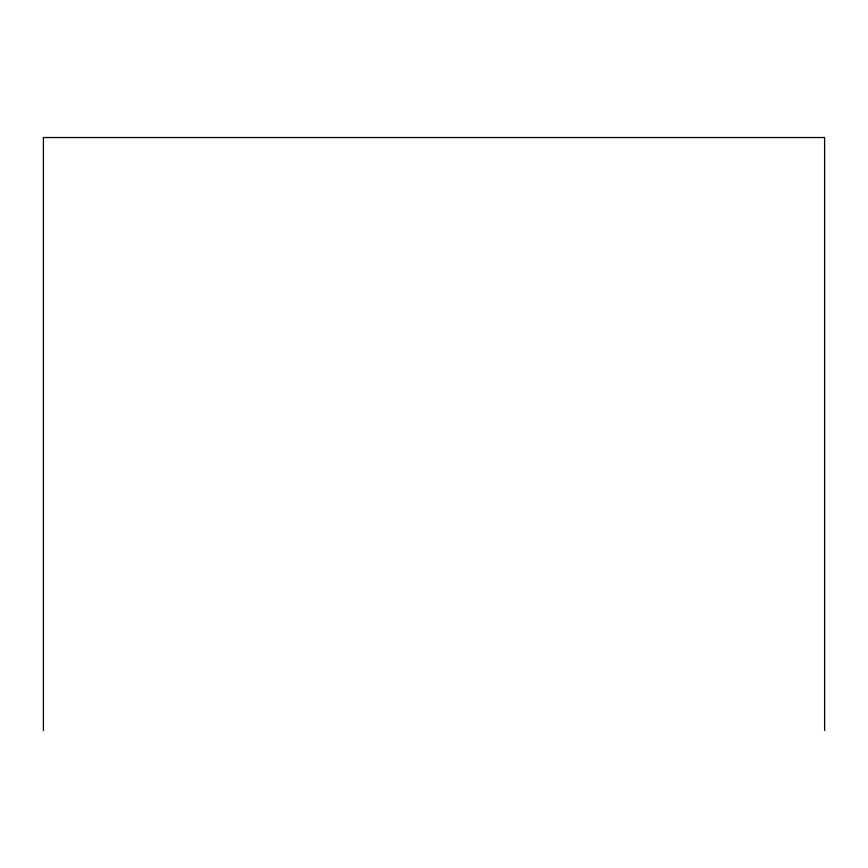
<?xml version="1.0" encoding="UTF-8"?>
<svg xmlns="http://www.w3.org/2000/svg" width="868" height="868" viewBox="0 0 868 868"><rect width="100%" height="100%" fill="white"/><g stroke="black" fill="none" stroke-linecap="round" stroke-linejoin="round"><path stroke-width="1.3" d="M824.6 730.476L824.6 137.524L43.4 137.524L43.4 730.476"/></g></svg>
